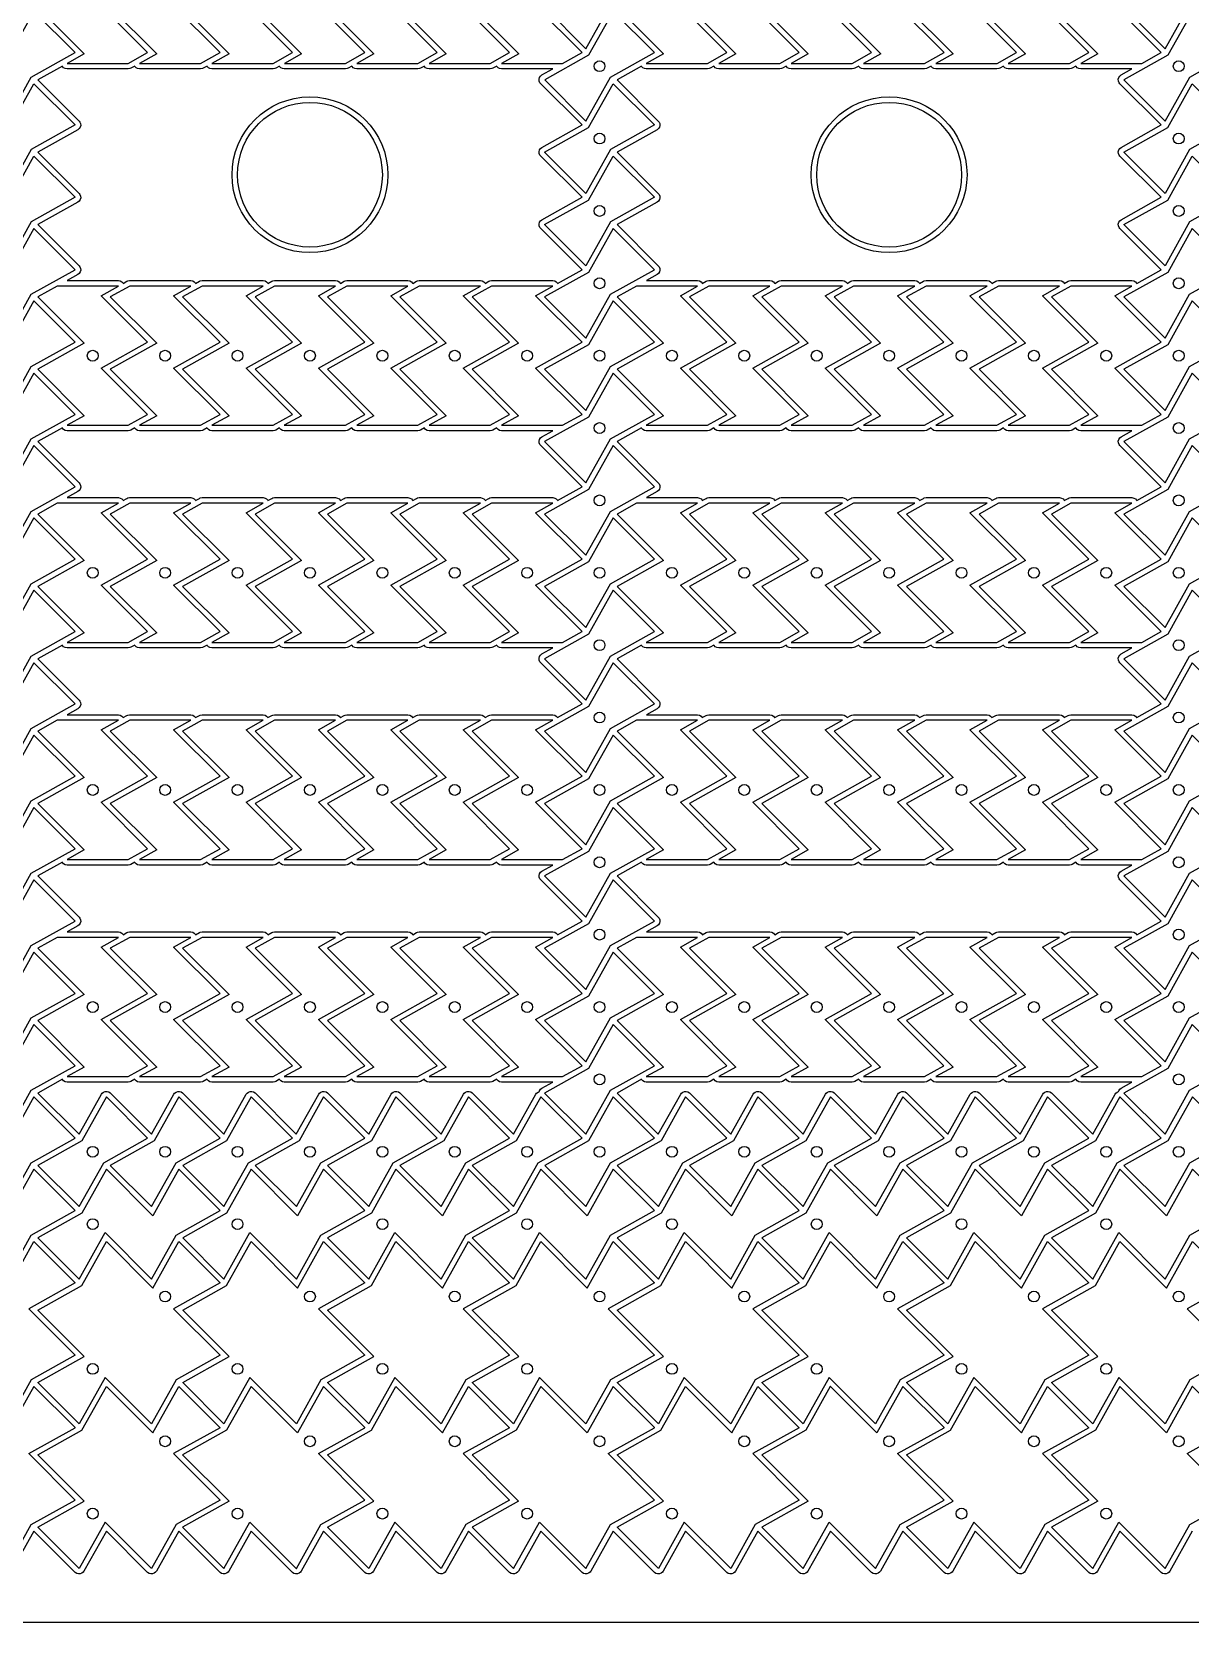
# Model space of a CAD drawing. Header units: millimetres. Extents: x -28 to 301, y -25 to 208.
# Drawn here: x 33.66 to 49.66, y 65 to 86.98 of the extents above; entities that cross this region are included whole.
import ezdxf

# ---------------------------------------------------------------- set-up
doc = ezdxf.new("R2010")
doc.units = ezdxf.units.MM
doc.header["$MEASUREMENT"] = 0
doc.layers.add('1_copper', color=7, linetype='Continuous')
doc.layers.add('drills_via_1_64', color=7, linetype='Continuous')

# ---------------------------------------------------------------- blocks, each defined once
blk = doc.blocks.new('*U42')
blk.add_lwpolyline([(-0.354, -0.962), (0.49, -0.962), (0.758, -0.812), (0.117, -0.171), (0.758, 0.188), (0.117, 0.829), (0.354, 0.962), (-0.49, 0.962), (-0.758, 0.812), (-0.117, 0.171), (-0.758, -0.188), (-0.117, -0.829)], close=True)
blk = doc.blocks.new('*U44')
at = {"color": 0, "linetype": 'ByBlock', "lineweight": -2, "transparency": 16777216}
for p in [(-6, 0), (-5, 0), (-4, 0), (-3, 0), (-2, 0), (-1, 0), (0, 0)]:
    blk.add_blockref('*U42', p, dxfattribs=at)
blk = doc.blocks.new('*U40')
for points in [[(4.258, 1.188), (3.688, 1.758), (3.349, 1.151), (2.742, 0.812), (3.312, 0.242), (3.651, 0.849)], [(4.258, 0.188), (3.688, 0.758), (3.349, 0.151), (2.742, -0.188), (3.312, -0.758), (3.651, -0.151)], [(4.258, -0.812), (3.688, -0.242), (3.349, -0.849), (2.742, -1.188), (3.312, -1.758), (3.651, -1.151)]]:
    blk.add_lwpolyline(points, close=True)
blk.add_blockref('*U44', (2.5, 0))
blk = doc.blocks.new('*U41')
at = {"color": 0, "linetype": 'ByBlock', "lineweight": -2, "transparency": 16777216}
for p in [(16, -9), (24, -9), (32, -9)]:
    blk.add_blockref('*U40', p, dxfattribs=at)
blk = doc.blocks.new('*U54')
blk.add_lwpolyline([(-0.354, -0.962), (0.49, -0.962), (0.758, -0.812), (0.117, -0.171), (0.758, 0.188), (0.117, 0.829), (0.354, 0.962), (-0.49, 0.962), (-0.758, 0.812), (-0.117, 0.171), (-0.758, -0.188), (-0.117, -0.829)], close=True)
blk = doc.blocks.new('*U55')
at = {"color": 0, "linetype": 'ByBlock', "lineweight": -2, "transparency": 16777216}
for p in [(-6, 0), (-5, 0), (-4, 0), (-3, 0), (-2, 0), (-1, 0), (0, 0)]:
    blk.add_blockref('*U54', p, dxfattribs=at)
blk = doc.blocks.new('*U51')
for points in [[(4.258, 1.188), (3.688, 1.758), (3.349, 1.151), (2.742, 0.812), (3.312, 0.242), (3.651, 0.849)], [(4.258, 0.188), (3.688, 0.758), (3.349, 0.151), (2.742, -0.188), (3.312, -0.758), (3.651, -0.151)], [(4.258, -0.812), (3.688, -0.242), (3.349, -0.849), (2.742, -1.188), (3.312, -1.758), (3.651, -1.151)]]:
    blk.add_lwpolyline(points, close=True)
blk.add_blockref('*U55', (2.5, 0))
blk = doc.blocks.new('*U53')
at = {"color": 0, "linetype": 'ByBlock', "lineweight": -2, "transparency": 16777216}
for p in [(16, 0), (24, 0), (32, 0), (16, -3), (24, -3), (32, -3), (16, -6), (24, -6), (32, -6), (16, -9), (24, -9), (32, -9)]:
    blk.add_blockref('*U51', p, dxfattribs=at)
blk = doc.blocks.new('*U67')
blk.add_lwpolyline([(-0.329, -0.117), (0.312, -0.758), (0.651, -0.151), (1.258, 0.188), (0.688, 0.758), (0.329, 0.117), (-0.312, 0.758), (-0.651, 0.151), (-1.258, -0.188), (-0.688, -0.758)], close=True)
blk = doc.blocks.new('*U69')
at = {"color": 0, "linetype": 'ByBlock', "lineweight": -2, "transparency": 16777216}
for p in [(22, 0), (24, 0), (26, 0), (28, 0), (30, 0), (32, 0), (34, 0), (36, 0), (38, 0)]:
    blk.add_blockref('*U67', p, dxfattribs=at)
blk = doc.blocks.new('*U71')
blk.add_lwpolyline([(0.758, 0.188), (0.188, 0.758), (-0.151, 0.151), (-0.758, -0.188), (-0.188, -0.758), (0.151, -0.151)], close=True)
blk = doc.blocks.new('*U72')
at = {"color": 0, "linetype": 'ByBlock', "lineweight": -2, "transparency": 16777216}
for p in [(24, 0), (25, 0), (26, 0), (27, 0), (28, 0), (29, 0), (30, 0), (31, 0), (32, 0), (33, 0), (34, 0), (35, 0), (36, 0), (37, 0), (38, 0), (39, 0), (40, 0)]:
    blk.add_blockref('*U71', p, dxfattribs=at)
blk = doc.blocks.new('*U117')
blk.add_lwpolyline([(0.758, 0.188), (0.188, 0.758), (-0.151, 0.151), (-0.758, -0.188), (-0.188, -0.758), (0.151, -0.151)], close=True)
blk = doc.blocks.new('*U119')
at = {"color": 0, "linetype": 'ByBlock', "lineweight": -2, "transparency": 16777216}
for p in [(0, -16), (1, -16), (0, -24), (1, -24), (0, -32), (1, -32)]:
    blk.add_blockref('*U117', p, dxfattribs=at)
blk = doc.blocks.new('*U304')
at = {"linetype": 'Continuous'}
for radius in [1.076, 1]:
    blk.add_circle((0, 0), radius, dxfattribs=at)
blk = doc.blocks.new('*U305')
at = {"color": 0, "linetype": 'ByBlock', "lineweight": -2, "transparency": 16777216}
for p in [(16, 0), (24, 0)]:
    blk.add_blockref('*U304', p, dxfattribs=at)

msp = doc.modelspace()

# ---------------------------------------------------------------- linework, layer by layer
for points in [[(33.61706, 69.3292), (34.25848, 68.68778), (33.65162, 68.34852), (33.31236, 67.74166), (32.67094, 68.38308), (32.31236, 67.74166), (31.74218, 68.31185), (32.3836, 68.67043), (31.74218, 69.31185), (32.34904, 69.65111), (32.6883, 70.25797), (33.32972, 69.61655), (33.68829, 70.25797), (34.25848, 69.68778)], [(35.61706, 69.3292), (36.25848, 68.68778), (35.65162, 68.34852), (35.31236, 67.74166), (34.67094, 68.38308), (34.31236, 67.74166), (33.74218, 68.31185), (34.3836, 68.67043), (33.74218, 69.31185), (34.34904, 69.65111), (34.6883, 70.25797), (35.32972, 69.61655), (35.68829, 70.25797), (36.25848, 69.68778)], [(37.61706, 69.3292), (38.25848, 68.68778), (37.65162, 68.34852), (37.31236, 67.74166), (36.67094, 68.38308), (36.31236, 67.74166), (35.74218, 68.31185), (36.3836, 68.67043), (35.74218, 69.31185), (36.34904, 69.65111), (36.6883, 70.25797), (37.32972, 69.61655), (37.68829, 70.25797), (38.25848, 69.68778)], [(39.61706, 69.3292), (40.25848, 68.68778), (39.65162, 68.34852), (39.31236, 67.74166), (38.67094, 68.38308), (38.31236, 67.74166), (37.74218, 68.31185), (38.3836, 68.67043), (37.74218, 69.31185), (38.34904, 69.65111), (38.6883, 70.25797), (39.32972, 69.61655), (39.68829, 70.25797), (40.25848, 69.68778)], [(41.61706, 69.3292), (42.25848, 68.68778), (41.65162, 68.34852), (41.31236, 67.74166), (40.67094, 68.38308), (40.31236, 67.74166), (39.74218, 68.31185), (40.3836, 68.67043), (39.74218, 69.31185), (40.34904, 69.65111), (40.6883, 70.25797), (41.32972, 69.61655), (41.68829, 70.25797), (42.25848, 69.68778)], [(43.61706, 69.3292), (44.25848, 68.68778), (43.65162, 68.34852), (43.31236, 67.74166), (42.67094, 68.38308), (42.31236, 67.74166), (41.74218, 68.31185), (42.3836, 68.67043), (41.74218, 69.31185), (42.34904, 69.65111), (42.6883, 70.25797), (43.32972, 69.61655), (43.68829, 70.25797), (44.25848, 69.68778)], [(45.61706, 69.3292), (46.25848, 68.68778), (45.65162, 68.34852), (45.31236, 67.74166), (44.67094, 68.38308), (44.31236, 67.74166), (43.74218, 68.31185), (44.3836, 68.67043), (43.74218, 69.31185), (44.34904, 69.65111), (44.6883, 70.25797), (45.32972, 69.61655), (45.68829, 70.25797), (46.25848, 69.68778)], [(47.61706, 69.3292), (48.25848, 68.68778), (47.65162, 68.34852), (47.31236, 67.74166), (46.67094, 68.38308), (46.31236, 67.74166), (45.74218, 68.31185), (46.3836, 68.67043), (45.74218, 69.31185), (46.34904, 69.65111), (46.6883, 70.25797), (47.32972, 69.61655), (47.68829, 70.25797), (48.25848, 69.68778)], [(49.61706, 69.3292), (50.25848, 68.68778), (49.65162, 68.34852), (49.31236, 67.74166), (48.67094, 68.38308), (48.31236, 67.74166), (47.74218, 68.31185), (48.3836, 68.67043), (47.74218, 69.31185), (48.34904, 69.65111), (48.6883, 70.25797), (49.32972, 69.61655), (49.68829, 70.25797), (50.25848, 69.68778)], [(35.61706, 67.3292), (36.25848, 66.68778), (35.65162, 66.34852), (35.31236, 65.74166), (34.67094, 66.38308), (34.31236, 65.74166), (33.74218, 66.31185), (34.3836, 66.67043), (33.74218, 67.31185), (34.34904, 67.65111), (34.6883, 68.25797), (35.32972, 67.61655), (35.68829, 68.25797), (36.25848, 67.68778)], [(39.61706, 67.3292), (40.25848, 66.68778), (39.65162, 66.34852), (39.31236, 65.74166), (38.67094, 66.38308), (38.31236, 65.74166), (37.74218, 66.31185), (38.3836, 66.67043), (37.74218, 67.31185), (38.34904, 67.65111), (38.6883, 68.25797), (39.32972, 67.61655), (39.68829, 68.25797), (40.25848, 67.68778)], [(43.61706, 67.3292), (44.25848, 66.68778), (43.65162, 66.34852), (43.31236, 65.74166), (42.67094, 66.38308), (42.31236, 65.74166), (41.74218, 66.31185), (42.3836, 66.67043), (41.74218, 67.31185), (42.34904, 67.65111), (42.6883, 68.25797), (43.32972, 67.61655), (43.68829, 68.25797), (44.25848, 67.68778)], [(47.61706, 67.3292), (48.25848, 66.68778), (47.65162, 66.34852), (47.31236, 65.74166), (46.67094, 66.38308), (46.31236, 65.74166), (45.74218, 66.31185), (46.3836, 66.67043), (45.74218, 67.31185), (46.34904, 67.65111), (46.6883, 68.25797), (47.32972, 67.61655), (47.68829, 68.25797), (48.25848, 67.68778)]]:
    msp.add_lwpolyline(points, close=True)
at = {"layer": '1_copper'}
for points in [[(97, 105), (3, 105), (3, 65), (97, 65)], [(41.25799, 83.68799), (40.68789, 84.25808), (40.67719, 84.27152), (40.66765, 84.29422), (40.66585, 84.31878), (40.67195, 84.34264), (40.68534, 84.36331), (40.70462, 84.37863), (41.25799, 84.68799), (40.68789, 85.25808), (40.67719, 85.27152), (40.66765, 85.29422), (40.66585, 85.31878), (40.67195, 85.34264), (40.68534, 85.36331), (40.70462, 85.37863), (41.25799, 85.68799), (40.68789, 86.25808), (40.67719, 86.27152), (40.66765, 86.29422), (40.66585, 86.31878), (40.67195, 86.34264), (40.68534, 86.36331), (40.70462, 86.37863), (40.85338, 86.4618), (40.14623, 86.4618), (40.11916, 86.46677), (40.09785, 86.4791), (40.08158, 86.49759), (40.08013, 86.50103), (40.0273, 86.4715), (40.01438, 86.46578), (39.99007, 86.4618), (39.14623, 86.4618), (39.11916, 86.46677), (39.09785, 86.4791), (39.08158, 86.49759), (39.08013, 86.50103), (39.0273, 86.4715), (39.01438, 86.46578), (38.99007, 86.4618), (38.14623, 86.4618), (38.11916, 86.46677), (38.09785, 86.4791), (38.08158, 86.49759), (38.08013, 86.50103), (38.0273, 86.4715), (38.01438, 86.46578), (37.99007, 86.4618), (37.14623, 86.4618), (37.11916, 86.46677), (37.09785, 86.4791), (37.08158, 86.49759), (37.08013, 86.50103), (37.0273, 86.4715), (37.01438, 86.46578), (36.99007, 86.4618), (36.14623, 86.4618), (36.11916, 86.46677), (36.09785, 86.4791), (36.08158, 86.49759), (36.08013, 86.50103), (36.0273, 86.4715), (36.01438, 86.46578), (35.99007, 86.4618), (35.14623, 86.4618), (35.11916, 86.46677), (35.09785, 86.4791), (35.08158, 86.49759), (35.08013, 86.50103), (35.0273, 86.4715), (35.01438, 86.46578), (34.99007, 86.4618), (34.14623, 86.4618), (34.11916, 86.46677), (34.09785, 86.4791), (34.08158, 86.49759), (34.08013, 86.50103), (33.74201, 86.31201), (34.31211, 85.74192), (34.32281, 85.72848), (34.33235, 85.70578), (34.33415, 85.68122), (34.32805, 85.65736), (34.31466, 85.63669), (34.29538, 85.62137), (33.74201, 85.31201), (34.31211, 84.74192), (34.32281, 84.72848), (34.33235, 84.70578), (34.33415, 84.68122), (34.32805, 84.65736), (34.31466, 84.63669), (34.29538, 84.62137), (33.74201, 84.31201), (34.31211, 83.74192), (34.32281, 83.72848), (34.33235, 83.70578), (34.33415, 83.68122), (34.32805, 83.65736), (34.31466, 83.63669), (34.29538, 83.62137), (34.14662, 83.5382), (34.85377, 83.5382), (34.88084, 83.53323), (34.90215, 83.5209), (34.91842, 83.50241), (34.91987, 83.49897), (34.9727, 83.5285), (34.98562, 83.53423), (35.00993, 83.5382), (35.85377, 83.5382), (35.88084, 83.53323), (35.90215, 83.5209), (35.91842, 83.50241), (35.91987, 83.49897), (35.9727, 83.5285), (35.98562, 83.53423), (36.00993, 83.5382), (36.85377, 83.5382), (36.88084, 83.53323), (36.90215, 83.5209), (36.91842, 83.50241), (36.91987, 83.49897), (36.9727, 83.5285), (36.98562, 83.53423), (37.00993, 83.5382), (37.85377, 83.5382), (37.88084, 83.53323), (37.90215, 83.5209), (37.91842, 83.50241), (37.91987, 83.49897), (37.9727, 83.5285), (37.98562, 83.53423), (38.00993, 83.5382), (38.85377, 83.5382), (38.88084, 83.53323), (38.90215, 83.5209), (38.91842, 83.50241), (38.91987, 83.49897), (38.9727, 83.5285), (38.98562, 83.53423), (39.00993, 83.5382), (39.85377, 83.5382), (39.88084, 83.53323), (39.90215, 83.5209), (39.91842, 83.50241), (39.91987, 83.49897), (39.9727, 83.5285), (39.98562, 83.53423), (40.00993, 83.5382), (40.85377, 83.5382), (40.88084, 83.53323), (40.90215, 83.5209), (40.91842, 83.50241), (40.91987, 83.49897)], [(49.25799, 83.68799), (48.68789, 84.25808), (48.67719, 84.27152), (48.66765, 84.29422), (48.66585, 84.31878), (48.67195, 84.34264), (48.68534, 84.36331), (48.70462, 84.37863), (49.25799, 84.68799), (48.68789, 85.25808), (48.67719, 85.27152), (48.66765, 85.29422), (48.66585, 85.31878), (48.67195, 85.34264), (48.68534, 85.36331), (48.70462, 85.37863), (49.25799, 85.68799), (48.68789, 86.25808), (48.67719, 86.27152), (48.66765, 86.29422), (48.66585, 86.31878), (48.67195, 86.34264), (48.68534, 86.36331), (48.70462, 86.37863), (48.85338, 86.4618), (48.14623, 86.4618), (48.11916, 86.46677), (48.09785, 86.4791), (48.08158, 86.49759), (48.08013, 86.50103), (48.0273, 86.4715), (48.01438, 86.46578), (47.99007, 86.4618), (47.14623, 86.4618), (47.11916, 86.46677), (47.09785, 86.4791), (47.08158, 86.49759), (47.08013, 86.50103), (47.0273, 86.4715), (47.01437, 86.46578), (46.99007, 86.4618), (46.14623, 86.4618), (46.11916, 86.46677), (46.09785, 86.4791), (46.08157, 86.49759), (46.08013, 86.50103), (46.0273, 86.4715), (46.01438, 86.46578), (45.99007, 86.4618), (45.14623, 86.4618), (45.11916, 86.46677), (45.09785, 86.4791), (45.08158, 86.49759), (45.08013, 86.50103), (45.0273, 86.4715), (45.01438, 86.46578), (44.99007, 86.4618), (44.14623, 86.4618), (44.11916, 86.46677), (44.09785, 86.4791), (44.08158, 86.49759), (44.08013, 86.50103), (44.0273, 86.4715), (44.01438, 86.46578), (43.99007, 86.4618), (43.14623, 86.4618), (43.11916, 86.46677), (43.09785, 86.4791), (43.08158, 86.49759), (43.08013, 86.50103), (43.0273, 86.4715), (43.01438, 86.46578), (42.99007, 86.4618), (42.14623, 86.4618), (42.11916, 86.46677), (42.09785, 86.4791), (42.08158, 86.49759), (42.08013, 86.50103), (41.74201, 86.31201), (42.31211, 85.74192), (42.32281, 85.72848), (42.33235, 85.70578), (42.33415, 85.68122), (42.32805, 85.65736), (42.31466, 85.63669), (42.29538, 85.62137), (41.74201, 85.31201), (42.31211, 84.74192), (42.32281, 84.72848), (42.33235, 84.70578), (42.33415, 84.68122), (42.32805, 84.65736), (42.31466, 84.63669), (42.29538, 84.62137), (41.74201, 84.31201), (42.31211, 83.74192), (42.32281, 83.72848), (42.33235, 83.70578), (42.33415, 83.68122), (42.32805, 83.65736), (42.31466, 83.63669), (42.29538, 83.62137), (42.14662, 83.5382), (42.85377, 83.5382), (42.88084, 83.53323), (42.90215, 83.5209), (42.91842, 83.50241), (42.91987, 83.49897), (42.9727, 83.5285), (42.98562, 83.53423), (43.00993, 83.5382), (43.85377, 83.5382), (43.88084, 83.53323), (43.90215, 83.5209), (43.91842, 83.50241), (43.91987, 83.49897), (43.9727, 83.5285), (43.98562, 83.53423), (44.00993, 83.5382), (44.85377, 83.5382), (44.88084, 83.53323), (44.90215, 83.5209), (44.91842, 83.50241), (44.91987, 83.49897), (44.9727, 83.5285), (44.98562, 83.53423), (45.00993, 83.5382), (45.85377, 83.5382), (45.88084, 83.53323), (45.90215, 83.5209), (45.91842, 83.50241), (45.91987, 83.49897), (45.9727, 83.5285), (45.98562, 83.53423), (46.00993, 83.5382), (46.85377, 83.5382), (46.88084, 83.53323), (46.90215, 83.5209), (46.91842, 83.50241), (46.91987, 83.49897), (46.9727, 83.5285), (46.98562, 83.53423), (47.00993, 83.5382), (47.85377, 83.5382), (47.88084, 83.53323), (47.90215, 83.5209), (47.91842, 83.50241), (47.91987, 83.49897), (47.9727, 83.5285), (47.98562, 83.53423), (48.00993, 83.5382), (48.85377, 83.5382), (48.88084, 83.53323), (48.90215, 83.5209), (48.91842, 83.50241), (48.91987, 83.49897)], [(41.25799, 80.68799), (40.68789, 81.25808), (40.67719, 81.27152), (40.66765, 81.29422), (40.66585, 81.31878), (40.67195, 81.34264), (40.68534, 81.36331), (40.70462, 81.37863), (40.85338, 81.4618), (40.14623, 81.4618), (40.11916, 81.46677), (40.09785, 81.4791), (40.08158, 81.49759), (40.08013, 81.50103), (40.0273, 81.4715), (40.01438, 81.46578), (39.99007, 81.4618), (39.14623, 81.4618), (39.11916, 81.46677), (39.09785, 81.4791), (39.08158, 81.49759), (39.08013, 81.50103), (39.0273, 81.4715), (39.01438, 81.46578), (38.99007, 81.4618), (38.14623, 81.4618), (38.11916, 81.46677), (38.09785, 81.4791), (38.08158, 81.49759), (38.08013, 81.50103), (38.0273, 81.4715), (38.01438, 81.46578), (37.99007, 81.4618), (37.14623, 81.4618), (37.11916, 81.46677), (37.09785, 81.4791), (37.08158, 81.49759), (37.08013, 81.50103), (37.0273, 81.4715), (37.01438, 81.46578), (36.99007, 81.4618), (36.14623, 81.4618), (36.11916, 81.46677), (36.09785, 81.4791), (36.08158, 81.49759), (36.08013, 81.50103), (36.0273, 81.4715), (36.01438, 81.46578), (35.99007, 81.4618), (35.14623, 81.4618), (35.11916, 81.46677), (35.09785, 81.4791), (35.08158, 81.49759), (35.08013, 81.50103), (35.0273, 81.4715), (35.01438, 81.46578), (34.99007, 81.4618), (34.14623, 81.4618), (34.11916, 81.46677), (34.09785, 81.4791), (34.08158, 81.49759), (34.08013, 81.50103), (33.74201, 81.31201), (34.31211, 80.74192), (34.32281, 80.72848), (34.33235, 80.70578), (34.33415, 80.68122), (34.32805, 80.65736), (34.31466, 80.63669), (34.29538, 80.62137), (34.14662, 80.5382), (34.85377, 80.5382), (34.88084, 80.53323), (34.90215, 80.5209), (34.91842, 80.50241), (34.91987, 80.49897), (34.9727, 80.5285), (34.98562, 80.53423), (35.00993, 80.5382), (35.85377, 80.5382), (35.88084, 80.53323), (35.90215, 80.5209), (35.91842, 80.50241), (35.91987, 80.49897), (35.9727, 80.5285), (35.98562, 80.53423), (36.00993, 80.5382), (36.85377, 80.5382), (36.88084, 80.53323), (36.90215, 80.5209), (36.91842, 80.50241), (36.91987, 80.49897), (36.9727, 80.5285), (36.98562, 80.53423), (37.00993, 80.5382), (37.85377, 80.5382), (37.88084, 80.53323), (37.90215, 80.5209), (37.91842, 80.50241), (37.91987, 80.49897), (37.9727, 80.5285), (37.98562, 80.53423), (38.00993, 80.5382), (38.85377, 80.5382), (38.88084, 80.53323), (38.90215, 80.5209), (38.91842, 80.50241), (38.91987, 80.49897), (38.9727, 80.5285), (38.98562, 80.53423), (39.00993, 80.5382), (39.85377, 80.5382), (39.88084, 80.53323), (39.90215, 80.5209), (39.91842, 80.50241), (39.91987, 80.49897), (39.9727, 80.5285), (39.98562, 80.53423), (40.00993, 80.5382), (40.85377, 80.5382), (40.88084, 80.53323), (40.90215, 80.5209), (40.91842, 80.50241), (40.91987, 80.49897)], [(49.25799, 80.68799), (48.68789, 81.25808), (48.67719, 81.27152), (48.66765, 81.29422), (48.66585, 81.31878), (48.67195, 81.34264), (48.68534, 81.36331), (48.70462, 81.37863), (48.85338, 81.4618), (48.14623, 81.4618), (48.11916, 81.46677), (48.09785, 81.4791), (48.08158, 81.49759), (48.08013, 81.50103), (48.0273, 81.4715), (48.01438, 81.46578), (47.99007, 81.4618), (47.14623, 81.4618), (47.11916, 81.46677), (47.09785, 81.4791), (47.08158, 81.49759), (47.08013, 81.50103), (47.0273, 81.4715), (47.01437, 81.46578), (46.99007, 81.4618), (46.14623, 81.4618), (46.11916, 81.46677), (46.09785, 81.4791), (46.08157, 81.49759), (46.08013, 81.50103), (46.0273, 81.4715), (46.01438, 81.46578), (45.99007, 81.4618), (45.14623, 81.4618), (45.11916, 81.46677), (45.09785, 81.4791), (45.08158, 81.49759), (45.08013, 81.50103), (45.0273, 81.4715), (45.01438, 81.46578), (44.99007, 81.4618), (44.14623, 81.4618), (44.11916, 81.46677), (44.09785, 81.4791), (44.08158, 81.49759), (44.08013, 81.50103), (44.0273, 81.4715), (44.01438, 81.46578), (43.99007, 81.4618), (43.14623, 81.4618), (43.11916, 81.46677), (43.09785, 81.4791), (43.08158, 81.49759), (43.08013, 81.50103), (43.0273, 81.4715), (43.01438, 81.46578), (42.99007, 81.4618), (42.14623, 81.4618), (42.11916, 81.46677), (42.09785, 81.4791), (42.08158, 81.49759), (42.08013, 81.50103), (41.74201, 81.31201), (42.31211, 80.74192), (42.32281, 80.72848), (42.33235, 80.70578), (42.33415, 80.68122), (42.32805, 80.65736), (42.31466, 80.63669), (42.29538, 80.62137), (42.14662, 80.5382), (42.85377, 80.5382), (42.88084, 80.53323), (42.90215, 80.5209), (42.91842, 80.50241), (42.91987, 80.49897), (42.9727, 80.5285), (42.98562, 80.53423), (43.00993, 80.5382), (43.85377, 80.5382), (43.88084, 80.53323), (43.90215, 80.5209), (43.91842, 80.50241), (43.91987, 80.49897), (43.9727, 80.5285), (43.98562, 80.53423), (44.00993, 80.5382), (44.85377, 80.5382), (44.88084, 80.53323), (44.90215, 80.5209), (44.91842, 80.50241), (44.91987, 80.49897), (44.9727, 80.5285), (44.98562, 80.53423), (45.00993, 80.5382), (45.85377, 80.5382), (45.88084, 80.53323), (45.90215, 80.5209), (45.91842, 80.50241), (45.91987, 80.49897), (45.9727, 80.5285), (45.98562, 80.53423), (46.00993, 80.5382), (46.85377, 80.5382), (46.88084, 80.53323), (46.90215, 80.5209), (46.91842, 80.50241), (46.91987, 80.49897), (46.9727, 80.5285), (46.98562, 80.53423), (47.00993, 80.5382), (47.85377, 80.5382), (47.88084, 80.53323), (47.90215, 80.5209), (47.91842, 80.50241), (47.91987, 80.49897), (47.9727, 80.5285), (47.98562, 80.53423), (48.00993, 80.5382), (48.85377, 80.5382), (48.88084, 80.53323), (48.90215, 80.5209), (48.91842, 80.50241), (48.91987, 80.49897)], [(41.25799, 77.68799), (40.68789, 78.25808), (40.67719, 78.27152), (40.66765, 78.29422), (40.66585, 78.31878), (40.67195, 78.34264), (40.68534, 78.36331), (40.70462, 78.37863), (40.85338, 78.4618), (40.14623, 78.4618), (40.11916, 78.46677), (40.09785, 78.4791), (40.08158, 78.49759), (40.08013, 78.50103), (40.0273, 78.4715), (40.01438, 78.46578), (39.99007, 78.4618), (39.14623, 78.4618), (39.11916, 78.46677), (39.09785, 78.4791), (39.08158, 78.49759), (39.08013, 78.50103), (39.0273, 78.4715), (39.01438, 78.46578), (38.99007, 78.4618), (38.14623, 78.4618), (38.11916, 78.46677), (38.09785, 78.4791), (38.08158, 78.49759), (38.08013, 78.50103), (38.0273, 78.4715), (38.01438, 78.46578), (37.99007, 78.4618), (37.14623, 78.4618), (37.11916, 78.46677), (37.09785, 78.4791), (37.08158, 78.49759), (37.08013, 78.50103), (37.0273, 78.4715), (37.01438, 78.46578), (36.99007, 78.4618), (36.14623, 78.4618), (36.11916, 78.46677), (36.09785, 78.4791), (36.08158, 78.49759), (36.08013, 78.50103), (36.0273, 78.4715), (36.01438, 78.46578), (35.99007, 78.4618), (35.14623, 78.4618), (35.11916, 78.46677), (35.09785, 78.4791), (35.08158, 78.49759), (35.08013, 78.50103), (35.0273, 78.4715), (35.01438, 78.46578), (34.99007, 78.4618), (34.14623, 78.4618), (34.11916, 78.46677), (34.09785, 78.4791), (34.08158, 78.49759), (34.08013, 78.50103), (33.74201, 78.31201), (34.31211, 77.74192), (34.32281, 77.72848), (34.33235, 77.70578), (34.33415, 77.68122), (34.32805, 77.65736), (34.31466, 77.63669), (34.29538, 77.62137), (34.14662, 77.5382), (34.85377, 77.5382), (34.88084, 77.53323), (34.90215, 77.5209), (34.91842, 77.50241), (34.91987, 77.49897), (34.9727, 77.5285), (34.98562, 77.53423), (35.00993, 77.5382), (35.85377, 77.5382), (35.88084, 77.53323), (35.90215, 77.5209), (35.91842, 77.50241), (35.91987, 77.49897), (35.9727, 77.5285), (35.98562, 77.53423), (36.00993, 77.5382), (36.85377, 77.5382), (36.88084, 77.53323), (36.90215, 77.5209), (36.91842, 77.50241), (36.91987, 77.49897), (36.9727, 77.5285), (36.98562, 77.53423), (37.00993, 77.5382), (37.85377, 77.5382), (37.88084, 77.53323), (37.90215, 77.5209), (37.91842, 77.50241), (37.91987, 77.49897), (37.9727, 77.5285), (37.98562, 77.53423), (38.00993, 77.5382), (38.85377, 77.5382), (38.88084, 77.53323), (38.90215, 77.5209), (38.91842, 77.50241), (38.91987, 77.49897), (38.9727, 77.5285), (38.98562, 77.53423), (39.00993, 77.5382), (39.85377, 77.5382), (39.88084, 77.53323), (39.90215, 77.5209), (39.91842, 77.50241), (39.91987, 77.49897), (39.9727, 77.5285), (39.98562, 77.53423), (40.00993, 77.5382), (40.85377, 77.5382), (40.88084, 77.53323), (40.90215, 77.5209), (40.91842, 77.50241), (40.91987, 77.49897)], [(49.25799, 77.68799), (48.68789, 78.25808), (48.67719, 78.27152), (48.66765, 78.29422), (48.66585, 78.31878), (48.67195, 78.34264), (48.68534, 78.36331), (48.70462, 78.37863), (48.85338, 78.4618), (48.14623, 78.4618), (48.11916, 78.46677), (48.09785, 78.4791), (48.08158, 78.49759), (48.08013, 78.50103), (48.0273, 78.4715), (48.01438, 78.46578), (47.99007, 78.4618), (47.14623, 78.4618), (47.11916, 78.46677), (47.09785, 78.4791), (47.08158, 78.49759), (47.08013, 78.50103), (47.0273, 78.4715), (47.01437, 78.46578), (46.99007, 78.4618), (46.14623, 78.4618), (46.11916, 78.46677), (46.09785, 78.4791), (46.08157, 78.49759), (46.08013, 78.50103), (46.0273, 78.4715), (46.01438, 78.46578), (45.99007, 78.4618), (45.14623, 78.4618), (45.11916, 78.46677), (45.09785, 78.4791), (45.08158, 78.49759), (45.08013, 78.50103), (45.0273, 78.4715), (45.01438, 78.46578), (44.99007, 78.4618), (44.14623, 78.4618), (44.11916, 78.46677), (44.09785, 78.4791), (44.08158, 78.49759), (44.08013, 78.50103), (44.0273, 78.4715), (44.01438, 78.46578), (43.99007, 78.4618), (43.14623, 78.4618), (43.11916, 78.46677), (43.09785, 78.4791), (43.08158, 78.49759), (43.08013, 78.50103), (43.0273, 78.4715), (43.01438, 78.46578), (42.99007, 78.4618), (42.14623, 78.4618), (42.11916, 78.46677), (42.09785, 78.4791), (42.08158, 78.49759), (42.08013, 78.50103), (41.74201, 78.31201), (42.31211, 77.74192), (42.32281, 77.72848), (42.33235, 77.70578), (42.33415, 77.68122), (42.32805, 77.65736), (42.31466, 77.63669), (42.29538, 77.62137), (42.14662, 77.5382), (42.85377, 77.5382), (42.88084, 77.53323), (42.90215, 77.5209), (42.91842, 77.50241), (42.91987, 77.49897), (42.9727, 77.5285), (42.98562, 77.53423), (43.00993, 77.5382), (43.85377, 77.5382), (43.88084, 77.53323), (43.90215, 77.5209), (43.91842, 77.50241), (43.91987, 77.49897), (43.9727, 77.5285), (43.98562, 77.53423), (44.00993, 77.5382), (44.85377, 77.5382), (44.88084, 77.53323), (44.90215, 77.5209), (44.91842, 77.50241), (44.91987, 77.49897), (44.9727, 77.5285), (44.98562, 77.53423), (45.00993, 77.5382), (45.85377, 77.5382), (45.88084, 77.53323), (45.90215, 77.5209), (45.91842, 77.50241), (45.91987, 77.49897), (45.9727, 77.5285), (45.98562, 77.53423), (46.00993, 77.5382), (46.85377, 77.5382), (46.88084, 77.53323), (46.90215, 77.5209), (46.91842, 77.50241), (46.91987, 77.49897), (46.9727, 77.5285), (46.98562, 77.53423), (47.00993, 77.5382), (47.85377, 77.5382), (47.88084, 77.53323), (47.90215, 77.5209), (47.91842, 77.50241), (47.91987, 77.49897), (47.9727, 77.5285), (47.98562, 77.53423), (48.00993, 77.5382), (48.85377, 77.5382), (48.88084, 77.53323), (48.90215, 77.5209), (48.91842, 77.50241), (48.91987, 77.49897)], [(41.25799, 74.68799), (40.68789, 75.25808), (40.67719, 75.27152), (40.66765, 75.29422), (40.66585, 75.31878), (40.67195, 75.34264), (40.68534, 75.36331), (40.70462, 75.37863), (40.85338, 75.4618), (40.14623, 75.4618), (40.11916, 75.46677), (40.09785, 75.4791), (40.08158, 75.49759), (40.08013, 75.50103), (40.0273, 75.4715), (40.01438, 75.46578), (39.99007, 75.4618), (39.14623, 75.4618), (39.11916, 75.46677), (39.09785, 75.4791), (39.08158, 75.49759), (39.08013, 75.50103), (39.0273, 75.4715), (39.01438, 75.46578), (38.99007, 75.4618), (38.14623, 75.4618), (38.11916, 75.46677), (38.09785, 75.4791), (38.08158, 75.49759), (38.08013, 75.50103), (38.0273, 75.4715), (38.01438, 75.46578), (37.99007, 75.4618), (37.14623, 75.4618), (37.11916, 75.46677), (37.09785, 75.4791), (37.08158, 75.49759), (37.08013, 75.50103), (37.0273, 75.4715), (37.01438, 75.46578), (36.99007, 75.4618), (36.14623, 75.4618), (36.11916, 75.46677), (36.09785, 75.4791), (36.08158, 75.49759), (36.08013, 75.50103), (36.0273, 75.4715), (36.01438, 75.46578), (35.99007, 75.4618), (35.14623, 75.4618), (35.11916, 75.46677), (35.09785, 75.4791), (35.08158, 75.49759), (35.08013, 75.50103), (35.0273, 75.4715), (35.01438, 75.46578), (34.99007, 75.4618), (34.14623, 75.4618), (34.11916, 75.46677), (34.09785, 75.4791), (34.08158, 75.49759), (34.08013, 75.50103), (33.74201, 75.31201), (34.31211, 74.74192), (34.32281, 74.72848), (34.33235, 74.70578), (34.33415, 74.68122), (34.32805, 74.65736), (34.31466, 74.63669), (34.29538, 74.62137), (34.14662, 74.5382), (34.85377, 74.5382), (34.88084, 74.53323), (34.90215, 74.5209), (34.91842, 74.50241), (34.91987, 74.49897), (34.9727, 74.5285), (34.98562, 74.53423), (35.00993, 74.5382), (35.85377, 74.5382), (35.88084, 74.53323), (35.90215, 74.5209), (35.91842, 74.50241), (35.91987, 74.49897), (35.9727, 74.5285), (35.98562, 74.53423), (36.00993, 74.5382), (36.85377, 74.5382), (36.88084, 74.53323), (36.90215, 74.5209), (36.91842, 74.50241), (36.91987, 74.49897), (36.9727, 74.5285), (36.98562, 74.53423), (37.00993, 74.5382), (37.85377, 74.5382), (37.88084, 74.53323), (37.90215, 74.5209), (37.91842, 74.50241), (37.91987, 74.49897), (37.9727, 74.5285), (37.98562, 74.53423), (38.00993, 74.5382), (38.85377, 74.5382), (38.88084, 74.53323), (38.90215, 74.5209), (38.91842, 74.50241), (38.91987, 74.49897), (38.9727, 74.5285), (38.98562, 74.53423), (39.00993, 74.5382), (39.85377, 74.5382), (39.88084, 74.53323), (39.90215, 74.5209), (39.91842, 74.50241), (39.91987, 74.49897), (39.9727, 74.5285), (39.98562, 74.53423), (40.00993, 74.5382), (40.85377, 74.5382), (40.88084, 74.53323), (40.90215, 74.5209), (40.91842, 74.50241), (40.91987, 74.49897)], [(49.25799, 74.68799), (48.68789, 75.25808), (48.67719, 75.27152), (48.66765, 75.29422), (48.66585, 75.31878), (48.67195, 75.34264), (48.68534, 75.36331), (48.70462, 75.37863), (48.85338, 75.4618), (48.14623, 75.4618), (48.11916, 75.46677), (48.09785, 75.4791), (48.08158, 75.49759), (48.08013, 75.50103), (48.0273, 75.4715), (48.01438, 75.46578), (47.99007, 75.4618), (47.14623, 75.4618), (47.11916, 75.46677), (47.09785, 75.4791), (47.08158, 75.49759), (47.08013, 75.50103), (47.0273, 75.4715), (47.01437, 75.46578), (46.99007, 75.4618), (46.14623, 75.4618), (46.11916, 75.46677), (46.09785, 75.4791), (46.08157, 75.49759), (46.08013, 75.50103), (46.0273, 75.4715), (46.01438, 75.46578), (45.99007, 75.4618), (45.14623, 75.4618), (45.11916, 75.46677), (45.09785, 75.4791), (45.08158, 75.49759), (45.08013, 75.50103), (45.0273, 75.4715), (45.01438, 75.46578), (44.99007, 75.4618), (44.14623, 75.4618), (44.11916, 75.46677), (44.09785, 75.4791), (44.08158, 75.49759), (44.08013, 75.50103), (44.0273, 75.4715), (44.01438, 75.46578), (43.99007, 75.4618), (43.14623, 75.4618), (43.11916, 75.46677), (43.09785, 75.4791), (43.08158, 75.49759), (43.08013, 75.50103), (43.0273, 75.4715), (43.01438, 75.46578), (42.99007, 75.4618), (42.14623, 75.4618), (42.11916, 75.46677), (42.09785, 75.4791), (42.08158, 75.49759), (42.08013, 75.50103), (41.74201, 75.31201), (42.31211, 74.74192), (42.32281, 74.72848), (42.33235, 74.70578), (42.33415, 74.68122), (42.32805, 74.65736), (42.31466, 74.63669), (42.29538, 74.62137), (42.14662, 74.5382), (42.85377, 74.5382), (42.88084, 74.53323), (42.90215, 74.5209), (42.91842, 74.50241), (42.91987, 74.49897), (42.9727, 74.5285), (42.98562, 74.53423), (43.00993, 74.5382), (43.85377, 74.5382), (43.88084, 74.53323), (43.90215, 74.5209), (43.91842, 74.50241), (43.91987, 74.49897), (43.9727, 74.5285), (43.98562, 74.53423), (44.00993, 74.5382), (44.85377, 74.5382), (44.88084, 74.53323), (44.90215, 74.5209), (44.91842, 74.50241), (44.91987, 74.49897), (44.9727, 74.5285), (44.98562, 74.53423), (45.00993, 74.5382), (45.85377, 74.5382), (45.88084, 74.53323), (45.90215, 74.5209), (45.91842, 74.50241), (45.91987, 74.49897), (45.9727, 74.5285), (45.98562, 74.53423), (46.00993, 74.5382), (46.85377, 74.5382), (46.88084, 74.53323), (46.90215, 74.5209), (46.91842, 74.50241), (46.91987, 74.49897), (46.9727, 74.5285), (46.98562, 74.53423), (47.00993, 74.5382), (47.85377, 74.5382), (47.88084, 74.53323), (47.90215, 74.5209), (47.91842, 74.50241), (47.91987, 74.49897), (47.9727, 74.5285), (47.98562, 74.53423), (48.00993, 74.5382), (48.85377, 74.5382), (48.88084, 74.53323), (48.90215, 74.5209), (48.91842, 74.50241), (48.91987, 74.49897)], [(40.62137, 72.29538), (40.63138, 72.30934), (40.65063, 72.3247), (40.66908, 72.33141), (40.67195, 72.34264), (40.68534, 72.36331), (40.70462, 72.37863), (40.85338, 72.4618), (40.14623, 72.4618), (40.11916, 72.46677), (40.09785, 72.4791), (40.08158, 72.49759), (40.08013, 72.50103), (40.0273, 72.4715), (40.01438, 72.46578), (39.99007, 72.4618), (39.14623, 72.4618), (39.11916, 72.46677), (39.09785, 72.4791), (39.08158, 72.49759), (39.08013, 72.50103), (39.0273, 72.4715), (39.01438, 72.46578), (38.99007, 72.4618), (38.14623, 72.4618), (38.11916, 72.46677), (38.09785, 72.4791), (38.08158, 72.49759), (38.08013, 72.50103), (38.0273, 72.4715), (38.01438, 72.46578), (37.99007, 72.4618), (37.14623, 72.4618), (37.11916, 72.46677), (37.09785, 72.4791), (37.08158, 72.49759), (37.08013, 72.50103), (37.0273, 72.4715), (37.01438, 72.46578), (36.99007, 72.4618), (36.14623, 72.4618), (36.11916, 72.46677), (36.09785, 72.4791), (36.08158, 72.49759), (36.08013, 72.50103), (36.0273, 72.4715), (36.01438, 72.46578), (35.99007, 72.4618), (35.14623, 72.4618), (35.11916, 72.46677), (35.09785, 72.4791), (35.08158, 72.49759), (35.08013, 72.50103), (35.0273, 72.4715), (35.01438, 72.46578), (34.99007, 72.4618), (34.14623, 72.4618), (34.11916, 72.46677), (34.09785, 72.4791), (34.08158, 72.49759), (34.08013, 72.50103), (33.74201, 72.31201), (34.31201, 71.74201), (34.62137, 72.29538), (34.63138, 72.30934), (34.65063, 72.3247), (34.67377, 72.33312), (34.69839, 72.33374), (34.72192, 72.32648), (34.74192, 72.31211), (35.31201, 71.74201), (35.62137, 72.29538), (35.63138, 72.30934), (35.65063, 72.3247), (35.67377, 72.33312), (35.69839, 72.33374), (35.72192, 72.32648), (35.74192, 72.31211), (36.31201, 71.74201), (36.62137, 72.29538), (36.63138, 72.30934), (36.65063, 72.3247), (36.67377, 72.33312), (36.69839, 72.33374), (36.72192, 72.32648), (36.74192, 72.31211), (37.31201, 71.74201), (37.62137, 72.29538), (37.63138, 72.30934), (37.65063, 72.3247), (37.67377, 72.33312), (37.69839, 72.33374), (37.72192, 72.32648), (37.74192, 72.31211), (38.31201, 71.74201), (38.62137, 72.29538), (38.63138, 72.30934), (38.65063, 72.3247), (38.67377, 72.33312), (38.69839, 72.33374), (38.72192, 72.32648), (38.74192, 72.31211), (39.31201, 71.74201), (39.62137, 72.29538), (39.63138, 72.30934), (39.65063, 72.3247), (39.67377, 72.33312), (39.69839, 72.33374), (39.72192, 72.32648), (39.74192, 72.31211), (40.31201, 71.74201)], [(48.62137, 72.29538), (48.63138, 72.30934), (48.65063, 72.3247), (48.66908, 72.33141), (48.67195, 72.34264), (48.68534, 72.36331), (48.70462, 72.37863), (48.85338, 72.4618), (48.14623, 72.4618), (48.11916, 72.46677), (48.09785, 72.4791), (48.08158, 72.49759), (48.08013, 72.50103), (48.0273, 72.4715), (48.01438, 72.46578), (47.99007, 72.4618), (47.14623, 72.4618), (47.11916, 72.46677), (47.09785, 72.4791), (47.08158, 72.49759), (47.08013, 72.50103), (47.0273, 72.4715), (47.01437, 72.46578), (46.99007, 72.4618), (46.14623, 72.4618), (46.11916, 72.46677), (46.09785, 72.4791), (46.08157, 72.49759), (46.08013, 72.50103), (46.0273, 72.4715), (46.01438, 72.46578), (45.99007, 72.4618), (45.14623, 72.4618), (45.11916, 72.46677), (45.09785, 72.4791), (45.08158, 72.49759), (45.08013, 72.50103), (45.0273, 72.4715), (45.01438, 72.46578), (44.99007, 72.4618), (44.14623, 72.4618), (44.11916, 72.46677), (44.09785, 72.4791), (44.08158, 72.49759), (44.08013, 72.50103), (44.0273, 72.4715), (44.01438, 72.46578), (43.99007, 72.4618), (43.14623, 72.4618), (43.11916, 72.46677), (43.09785, 72.4791), (43.08158, 72.49759), (43.08013, 72.50103), (43.0273, 72.4715), (43.01438, 72.46578), (42.99007, 72.4618), (42.14623, 72.4618), (42.11916, 72.46677), (42.09785, 72.4791), (42.08158, 72.49759), (42.08013, 72.50103), (41.74201, 72.31201), (42.31201, 71.74201), (42.62137, 72.29538), (42.63138, 72.30934), (42.65063, 72.3247), (42.67377, 72.33312), (42.69839, 72.33374), (42.72192, 72.32648), (42.74192, 72.31211), (43.31201, 71.74201), (43.62137, 72.29538), (43.63138, 72.30934), (43.65063, 72.3247), (43.67377, 72.33312), (43.69839, 72.33374), (43.72192, 72.32648), (43.74192, 72.31211), (44.31201, 71.74201), (44.62137, 72.29538), (44.63138, 72.30934), (44.65063, 72.3247), (44.67377, 72.33312), (44.69839, 72.33374), (44.72192, 72.32648), (44.74192, 72.31211), (45.31201, 71.74201), (45.62137, 72.29538), (45.63138, 72.30934), (45.65063, 72.3247), (45.67377, 72.33312), (45.69839, 72.33374), (45.72192, 72.32648), (45.74192, 72.31211), (46.31201, 71.74201), (46.62137, 72.29538), (46.63138, 72.30934), (46.65063, 72.3247), (46.67377, 72.33312), (46.69839, 72.33374), (46.72192, 72.32648), (46.74192, 72.31211), (47.31201, 71.74201), (47.62137, 72.29538), (47.63138, 72.30934), (47.65063, 72.3247), (47.67377, 72.33312), (47.69839, 72.33374), (47.72192, 72.32648), (47.74192, 72.31211), (48.31201, 71.74201)], [(33.31236, 65.74166), (33.65157, 66.34843), (34.25834, 66.68764), (34.25842, 66.68823), (33.61735, 67.3293), (34.25834, 67.68764), (34.25842, 67.68823), (33.68823, 68.25842), (33.68764, 68.25834), (33.3293, 67.61735), (32.68823, 68.25842), (32.68764, 68.25834), (32.34843, 67.65157), (31.74166, 67.31236), (31.74158, 67.31177), (32.38265, 66.6707), (31.74166, 66.31236), (31.74158, 66.31177), (32.31177, 65.74158), (32.31236, 65.74166), (32.6707, 66.38265), (33.31177, 65.74158)], [(37.31236, 65.74166), (37.65157, 66.34843), (38.25834, 66.68764), (38.25842, 66.68823), (37.61735, 67.3293), (38.25834, 67.68764), (38.25842, 67.68823), (37.68823, 68.25842), (37.68764, 68.25834), (37.3293, 67.61735), (36.68823, 68.25842), (36.68764, 68.25834), (36.34843, 67.65157), (35.74166, 67.31236), (35.74158, 67.31177), (36.38265, 66.6707), (35.74166, 66.31236), (35.74158, 66.31177), (36.31177, 65.74158), (36.31236, 65.74166), (36.6707, 66.38265), (37.31177, 65.74158)], [(41.31236, 65.74166), (41.65157, 66.34843), (42.25834, 66.68764), (42.25842, 66.68823), (41.61735, 67.3293), (42.25834, 67.68764), (42.25842, 67.68823), (41.68823, 68.25842), (41.68764, 68.25834), (41.3293, 67.61735), (40.68823, 68.25842), (40.68764, 68.25834), (40.34843, 67.65157), (39.74166, 67.31236), (39.74158, 67.31177), (40.38265, 66.6707), (39.74166, 66.31236), (39.74158, 66.31177), (40.31177, 65.74158), (40.31236, 65.74166), (40.6707, 66.38265), (41.31177, 65.74158)], [(45.31236, 65.74166), (45.65157, 66.34843), (46.25834, 66.68764), (46.25842, 66.68823), (45.61735, 67.3293), (46.25834, 67.68764), (46.25842, 67.68823), (45.68823, 68.25842), (45.68764, 68.25834), (45.3293, 67.61735), (44.68823, 68.25842), (44.68764, 68.25834), (44.34843, 67.65157), (43.74166, 67.31236), (43.74158, 67.31177), (44.38265, 66.6707), (43.74166, 66.31236), (43.74158, 66.31177), (44.31177, 65.74158), (44.31236, 65.74166), (44.6707, 66.38265), (45.31177, 65.74158)], [(49.31236, 65.74166), (49.65157, 66.34843), (50.25834, 66.68764), (50.25842, 66.68823), (49.61735, 67.3293), (50.25834, 67.68764), (50.25842, 67.68823), (49.68823, 68.25842), (49.68764, 68.25834), (49.3293, 67.61735), (48.68823, 68.25842), (48.68764, 68.25834), (48.34843, 67.65157), (47.74166, 67.31236), (47.74158, 67.31177), (48.38265, 66.6707), (47.74166, 66.31236), (47.74158, 66.31177), (48.31177, 65.74158), (48.31236, 65.74166), (48.6707, 66.38265), (49.31177, 65.74158)]]:
    msp.add_lwpolyline(points, close=True, dxfattribs=at)
msp.add_lwpolyline([(49.68799, 66.25799), (49.37863, 65.70462), (49.36862, 65.69066), (49.34937, 65.6753), (49.32623, 65.66688), (49.30161, 65.66626), (49.27808, 65.67352), (49.25808, 65.68789), (48.68799, 66.25799), (48.37863, 65.70462), (48.36862, 65.69066), (48.34937, 65.6753), (48.32623, 65.66688), (48.30161, 65.66626), (48.27808, 65.67352), (48.25808, 65.68789), (47.68799, 66.25799), (47.37863, 65.70462), (47.36862, 65.69066), (47.34937, 65.6753), (47.32623, 65.66688), (47.30161, 65.66626), (47.27807, 65.67352), (47.25808, 65.68789), (46.68799, 66.25799), (46.37863, 65.70462), (46.36862, 65.69066), (46.34937, 65.6753), (46.32623, 65.66688), (46.30161, 65.66626), (46.27808, 65.67352), (46.25808, 65.68789), (45.68799, 66.25799), (45.37863, 65.70462), (45.36862, 65.69066), (45.34937, 65.6753), (45.32623, 65.66688), (45.30161, 65.66626), (45.27808, 65.67352), (45.25808, 65.68789), (44.68799, 66.25799), (44.37863, 65.70462), (44.36862, 65.69066), (44.34937, 65.6753), (44.32622, 65.66688), (44.30161, 65.66626), (44.27808, 65.67352), (44.25808, 65.68789), (43.68799, 66.25799), (43.37863, 65.70462), (43.36862, 65.69066), (43.34937, 65.6753), (43.32623, 65.66688), (43.30161, 65.66626), (43.27808, 65.67352), (43.25808, 65.68789), (42.68799, 66.25799), (42.37863, 65.70462), (42.36862, 65.69066), (42.34937, 65.6753), (42.32623, 65.66688), (42.30161, 65.66626), (42.27807, 65.67352), (42.25808, 65.68789), (41.68799, 66.25799), (41.37863, 65.70462), (41.36862, 65.69066), (41.34937, 65.6753), (41.32623, 65.66688), (41.30161, 65.66626), (41.27808, 65.67352), (41.25808, 65.68789), (40.68799, 66.25799), (40.37863, 65.70462), (40.36862, 65.69066), (40.34937, 65.6753), (40.32623, 65.66688), (40.30161, 65.66626), (40.27808, 65.67352), (40.25808, 65.68789), (39.68799, 66.25799), (39.37863, 65.70462), (39.36862, 65.69066), (39.34937, 65.6753), (39.32623, 65.66688), (39.30161, 65.66626), (39.27808, 65.67352), (39.25808, 65.68789), (38.68799, 66.25799), (38.37863, 65.70462), (38.36862, 65.69066), (38.34937, 65.6753), (38.32623, 65.66688), (38.30161, 65.66626), (38.27808, 65.67352), (38.25808, 65.68789), (37.68799, 66.25799), (37.37863, 65.70462), (37.36862, 65.69066), (37.34937, 65.6753), (37.32623, 65.66688), (37.30161, 65.66626), (37.27808, 65.67352), (37.25808, 65.68789), (36.68799, 66.25799), (36.37863, 65.70462), (36.36862, 65.69066), (36.34937, 65.6753), (36.32623, 65.66688), (36.30161, 65.66626), (36.27808, 65.67352), (36.25808, 65.68789), (35.68799, 66.25799), (35.37863, 65.70462), (35.36862, 65.69066), (35.34937, 65.6753), (35.32623, 65.66688), (35.30161, 65.66626), (35.27808, 65.67352), (35.25808, 65.68789), (34.68799, 66.25799), (34.37863, 65.70462), (34.36862, 65.69066), (34.34937, 65.6753), (34.32623, 65.66688), (34.30161, 65.66626), (34.27808, 65.67352), (34.25808, 65.68789), (33.68799, 66.25799), (33.37863, 65.70462)], dxfattribs=at)
at = {"layer": 'drills_via_1_64'}
for centre in [(41.5, 86.5), (49.5, 86.5), (41.5, 85.5), (49.5, 85.5), (41.5, 84.5), (49.5, 84.5), (41.5, 83.5), (49.5, 83.5), (34.5, 82.5), (35.5, 82.5), (36.5, 82.5), (37.5, 82.5), (38.5, 82.5), (39.5, 82.5), (40.5, 82.5), (41.5, 82.5), (42.5, 82.5), (43.5, 82.5), (44.5, 82.5), (45.5, 82.5), (46.5, 82.5), (47.5, 82.5), (48.5, 82.5), (49.5, 82.5), (41.5, 81.5), (49.5, 81.5), (41.5, 80.5), (49.5, 80.5), (34.5, 79.5), (35.5, 79.5), (36.5, 79.5), (37.5, 79.5), (38.5, 79.5), (39.5, 79.5), (40.5, 79.5), (41.5, 79.5), (42.5, 79.5), (43.5, 79.5), (44.5, 79.5), (45.5, 79.5), (46.5, 79.5), (47.5, 79.5), (48.5, 79.5), (49.5, 79.5), (41.5, 78.5), (49.5, 78.5), (41.5, 77.5), (49.5, 77.5), (34.5, 76.5), (35.5, 76.5), (36.5, 76.5), (37.5, 76.5), (38.5, 76.5), (39.5, 76.5), (40.5, 76.5), (41.5, 76.5), (42.5, 76.5), (43.5, 76.5), (44.5, 76.5), (45.5, 76.5), (46.5, 76.5), (47.5, 76.5), (48.5, 76.5), (49.5, 76.5), (41.5, 75.5), (49.5, 75.5), (41.5, 74.5), (49.5, 74.5), (34.5, 73.5), (35.5, 73.5), (36.5, 73.5), (37.5, 73.5), (38.5, 73.5), (39.5, 73.5), (40.5, 73.5), (41.5, 73.5), (42.5, 73.5), (43.5, 73.5), (44.5, 73.5), (45.5, 73.5), (46.5, 73.5), (47.5, 73.5), (48.5, 73.5), (49.5, 73.5), (41.5, 72.5), (49.5, 72.5), (34.5, 71.5), (35.5, 71.5), (36.5, 71.5), (37.5, 71.5), (38.5, 71.5), (39.5, 71.5), (40.5, 71.5), (41.5, 71.5), (42.5, 71.5), (43.5, 71.5), (44.5, 71.5), (45.5, 71.5), (46.5, 71.5), (47.5, 71.5), (48.5, 71.5), (49.5, 71.5), (34.5, 70.5), (36.5, 70.5), (38.5, 70.5), (40.5, 70.5), (42.5, 70.5), (44.5, 70.5), (46.5, 70.5), (48.5, 70.5), (35.5, 69.5), (37.5, 69.5), (39.5, 69.5), (41.5, 69.5), (43.5, 69.5), (45.5, 69.5), (47.5, 69.5), (49.5, 69.5), (34.5, 68.5), (36.5, 68.5), (38.5, 68.5), (40.5, 68.5), (42.5, 68.5), (44.5, 68.5), (46.5, 68.5), (48.5, 68.5), (35.5, 67.5), (37.5, 67.5), (39.5, 67.5), (41.5, 67.5), (43.5, 67.5), (45.5, 67.5), (47.5, 67.5), (49.5, 67.5), (34.5, 66.5), (36.5, 66.5), (38.5, 66.5), (40.5, 66.5), (42.5, 66.5), (44.5, 66.5), (46.5, 66.5), (48.5, 66.5)]:
    msp.add_circle(centre, 0.075, dxfattribs=at)

# ---------------------------------------------------------------- block references
at = {"linetype": 'Continuous'}
for name, p in [('*U41', (14.00033, 96.49981)), ('*U305', (21.5, 85)), ('*U53', (14, 82.5)), ('*U72', (9.50033, 71.49981)), ('*U69', (11.00033, 70.49981))]:
    msp.add_blockref(name, p, dxfattribs=at)
at = {"xscale": -1, "rotation": 90}
msp.add_blockref('*U119', (17.5, 85.5), dxfattribs=at)

doc.saveas('drawing.dxf')
